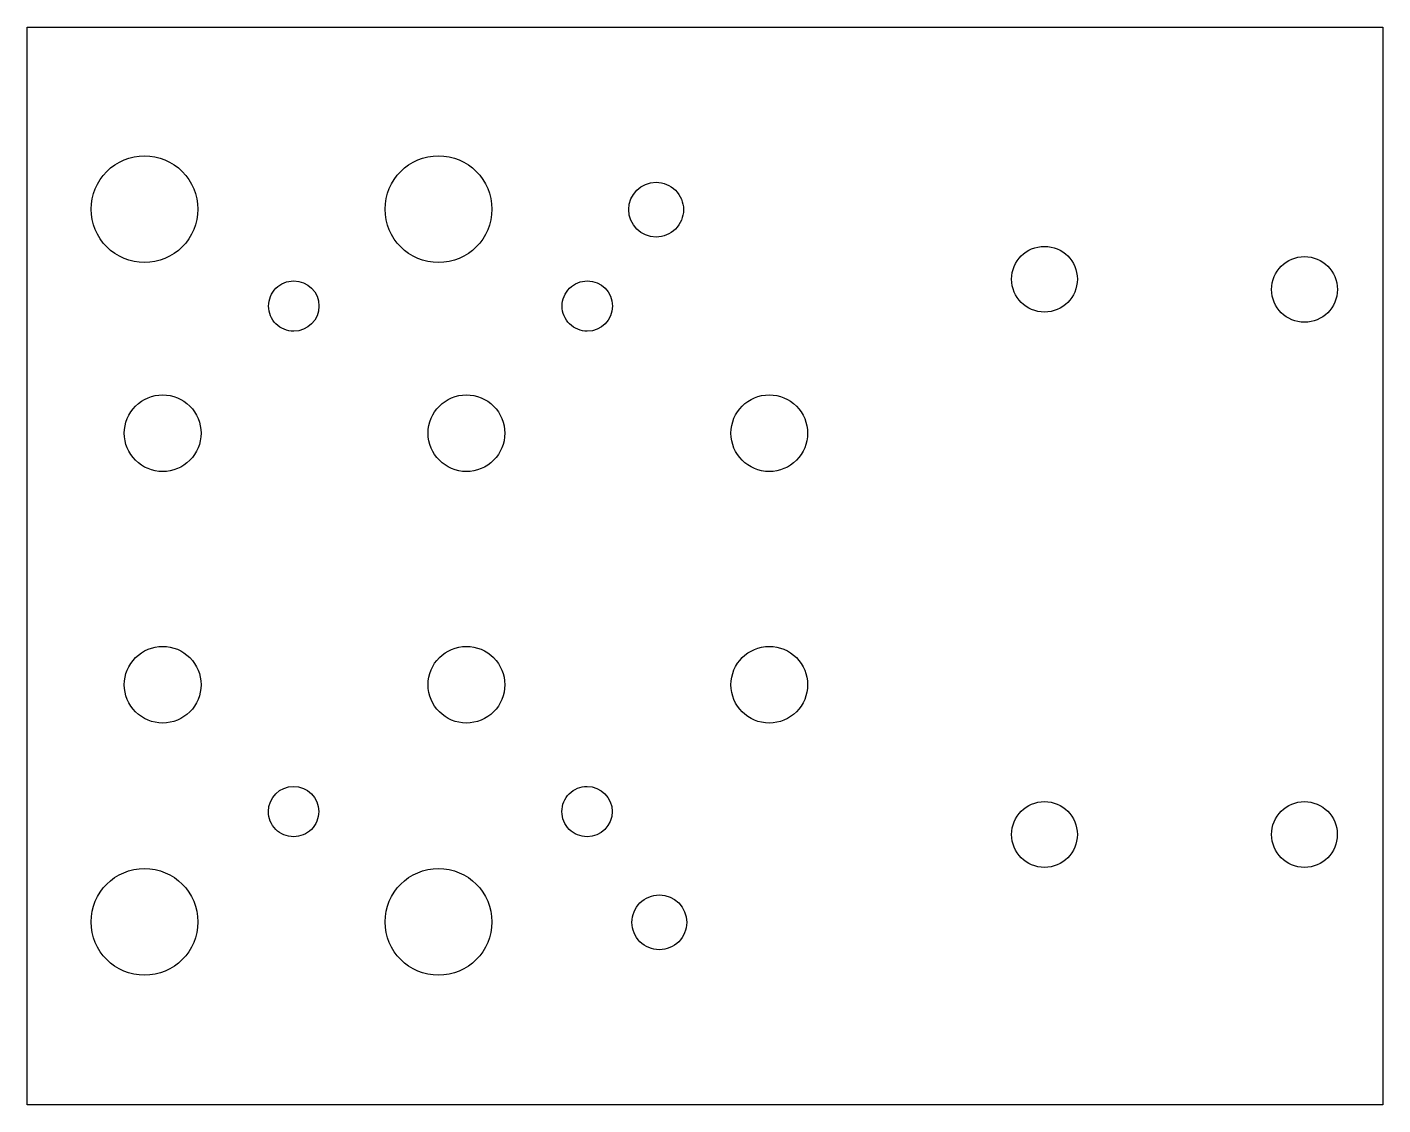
# Model space of a CAD drawing. Extents: x 0 to 123, y 0 to 98.
import ezdxf

# ---------------------------------------------------------------- set-up
doc = ezdxf.new("R2010")
doc.units = 0
doc.layers.get('0').update_dxf_attribs({"linetype": 'CONTINUOUS'})

msp = doc.modelspace()

# ---------------------------------------------------------------- linework, layer by layer
at = {"color": 7}
for p, q in [((0.024844, 49.000003), (0.024844, 97.975159)), ((0.024844, 97.975159), (61.61749, 97.975159)), ((61.61749, 97.975159), (123.210137, 97.975159)), ((123.210137, 97.975159), (123.210137, 49.000003)), ((0.024844, 0.024847), (0.024844, 49.000003)), ((123.210137, 49.000003), (123.210137, 0.024847)), ((61.61749, 0.024847), (0.024844, 0.024847)), ((123.210137, 0.024847), (61.61749, 0.024847))]:
    msp.add_line(p, q, dxfattribs=at)
at = {"color": 1}
for p, q in [((15.54298, 81.427335), (15.54298, 81.427335)), ((42.25531, 81.427335), (42.25531, 81.427335)), ((59.662081, 81.385002), (59.662081, 81.385002)), ((95.447824, 75.0626), (95.447824, 75.0626)), ((119.078285, 74.135622), (119.078285, 74.135622)), ((26.54381, 72.622669), (26.54381, 72.622669)), ((53.213638, 72.622669), (53.213638, 72.622669)), ((15.825609, 61.068818), (15.825609, 61.068818)), ((43.426944, 61.068815), (43.426944, 61.068815)), ((70.94361, 61.068815), (70.94361, 61.068815)), ((15.825609, 38.208828), (15.825609, 38.208828)), ((43.426944, 38.208828), (43.426944, 38.208828)), ((70.94361, 38.208823), (70.94361, 38.208823)), ((26.521645, 26.685364), (26.521645, 26.685364)), ((53.189955, 26.683877), (53.189955, 26.683877)), ((95.447824, 24.601276), (95.447824, 24.601276)), ((119.069832, 24.601284), (119.069832, 24.601284)), ((15.54298, 16.657333), (15.54298, 16.657333)), ((42.25531, 16.657333), (42.25531, 16.657333)), ((59.958412, 16.615008), (59.958412, 16.615008))]:
    msp.add_line(p, q, dxfattribs=at)
for points in [[(7.25926, 84.858565), (8.169279, 85.768583), (9.403529, 86.279826), (10.690489, 86.279826)], [(10.690489, 86.279826), (11.97745, 86.279826), (13.2117, 85.768583), (14.121719, 84.858565)], [(32.55033, 81.427335), (32.55033, 84.107292), (34.722864, 86.279826), (37.40282, 86.279826)], [(37.40282, 86.279826), (40.082777, 86.279826), (42.25531, 84.107292), (42.25531, 81.427335)], [(5.837998, 81.427335), (5.837998, 82.714296), (6.349241, 83.948546), (7.25926, 84.858565)], [(14.121719, 84.858565), (15.031737, 83.948546), (15.54298, 82.714296), (15.54298, 81.427335)], [(54.682895, 81.385002), (54.682895, 82.759966), (55.797523, 83.874594), (57.172487, 83.874595)], [(57.172487, 83.874595), (57.832768, 83.874595), (58.466006, 83.6123), (58.932896, 83.14541)], [(58.932896, 83.14541), (59.399785, 82.678521), (59.662081, 82.045283), (59.662081, 81.385002)], [(7.25926, 77.996106), (6.349241, 78.906125), (5.837998, 80.140375), (5.837998, 81.427335)], [(15.54298, 81.427335), (15.54298, 80.140375), (15.031737, 78.906125), (14.121719, 77.996106)], [(37.40282, 76.574844), (34.722864, 76.574845), (32.55033, 78.747379), (32.55033, 81.427335)], [(42.25531, 81.427335), (42.25531, 78.747379), (40.082777, 76.574845), (37.40282, 76.574844)], [(57.172487, 78.895409), (55.797523, 78.89541), (54.682895, 80.010038), (54.682895, 81.385002)], [(59.662081, 81.385002), (59.662081, 80.724721), (59.399785, 80.091483), (58.932896, 79.624594)], [(58.932896, 79.624594), (58.466006, 79.157704), (57.832768, 78.895409), (57.172487, 78.895409)], [(10.690489, 76.574844), (9.403529, 76.574844), (8.169279, 77.086087), (7.25926, 77.996106)], [(14.121719, 77.996106), (13.2117, 77.086087), (11.97745, 76.574844), (10.690489, 76.574844)], [(89.472802, 75.0626), (89.472802, 76.712557), (90.810356, 78.050112), (92.460313, 78.050112)], [(92.460313, 78.050112), (94.110269, 78.050112), (95.447824, 76.712557), (95.447824, 75.0626)], [(113.103263, 74.135622), (113.103263, 75.785579), (114.440817, 77.123133), (116.090774, 77.123133)], [(116.090774, 77.123133), (117.740731, 77.123133), (119.078285, 75.785579), (119.078285, 74.135622)], [(21.968199, 72.622669), (21.968199, 73.229433), (22.209235, 73.811346), (22.638282, 74.240392)], [(22.638282, 74.240392), (23.067329, 74.669439), (23.649241, 74.910475), (24.256005, 74.910475)], [(24.256005, 74.910475), (25.519525, 74.910475), (26.54381, 73.886189), (26.54381, 72.622669)], [(48.638026, 72.622669), (48.638026, 73.229433), (48.879062, 73.811346), (49.308109, 74.240393)], [(49.308109, 74.240393), (49.737156, 74.66944), (50.319069, 74.910476), (50.925833, 74.910475)], [(50.925833, 74.910475), (52.189353, 74.910474), (53.213638, 73.886189), (53.213638, 72.622669)], [(92.460313, 72.075089), (90.810356, 72.075089), (89.472802, 73.412644), (89.472802, 75.0626)], [(95.447824, 75.0626), (95.447824, 73.412644), (94.110269, 72.075089), (92.460313, 72.075089)], [(116.090774, 71.148112), (114.440818, 71.148112), (113.103264, 72.485666), (113.103263, 74.135622)], [(119.078285, 74.135622), (119.078284, 72.485666), (117.74073, 71.148112), (116.090774, 71.148112)], [(22.638281, 71.004945), (22.209234, 71.433993), (21.968199, 72.015905), (21.968199, 72.622669)], [(26.54381, 72.622669), (26.54381, 71.359149), (25.519525, 70.334863), (24.256005, 70.334862)], [(49.308109, 71.004945), (48.879062, 71.433992), (48.638026, 72.015905), (48.638026, 72.622669)], [(53.213638, 72.622669), (53.213638, 71.359149), (52.189353, 70.334863), (50.925833, 70.334862)], [(24.256005, 70.334862), (23.649241, 70.334862), (23.067328, 70.575898), (22.638281, 71.004945)], [(50.925833, 70.334862), (50.319069, 70.334862), (49.737156, 70.575898), (49.308109, 71.004945)], [(9.878322, 63.532265), (10.531669, 64.185612), (11.417797, 64.552658), (12.341769, 64.552658)], [(12.341769, 64.552658), (13.265741, 64.552658), (14.151869, 64.185612), (14.805216, 63.532265)], [(36.459266, 61.068815), (36.459266, 62.992886), (38.019033, 64.552654), (39.943103, 64.552655)], [(39.943103, 64.552655), (40.867075, 64.552655), (41.753204, 64.185609), (42.40655, 63.532262)], [(63.975933, 61.068815), (63.975932, 62.992886), (65.535699, 64.552654), (67.45977, 64.552655)], [(67.45977, 64.552655), (68.383742, 64.552655), (69.26987, 64.185609), (69.923217, 63.532262)], [(8.857929, 61.068818), (8.857929, 61.99279), (9.224976, 62.878918), (9.878322, 63.532265)], [(14.805216, 63.532265), (15.458563, 62.878918), (15.825609, 61.99279), (15.825609, 61.068818)], [(42.40655, 63.532262), (43.059897, 62.878915), (43.426944, 61.992787), (43.426944, 61.068815)], [(69.923217, 63.532262), (70.576564, 62.878915), (70.94361, 61.992787), (70.94361, 61.068815)], [(9.878322, 58.605371), (9.224976, 59.258718), (8.857929, 60.144846), (8.857929, 61.068818)], [(15.825609, 61.068818), (15.825609, 60.144846), (15.458563, 59.258718), (14.805216, 58.605371)], [(39.943103, 57.584975), (38.019033, 57.584976), (36.459266, 59.144744), (36.459266, 61.068815)], [(43.426944, 61.068815), (43.426944, 60.144843), (43.059897, 59.258715), (42.40655, 58.605368)], [(67.45977, 57.584975), (65.535699, 57.584976), (63.975932, 59.144744), (63.975933, 61.068815)], [(70.94361, 61.068815), (70.94361, 60.144843), (70.576564, 59.258715), (69.923217, 58.605368)], [(12.341769, 57.584978), (11.417797, 57.584978), (10.531669, 57.952024), (9.878322, 58.605371)], [(14.805216, 58.605371), (14.151869, 57.952024), (13.265741, 57.584978), (12.341769, 57.584978)], [(42.40655, 58.605368), (41.753204, 57.952021), (40.867075, 57.584975), (39.943103, 57.584975)], [(69.923217, 58.605368), (69.26987, 57.952021), (68.383742, 57.584975), (67.45977, 57.584975)], [(8.857929, 38.208828), (8.857929, 39.1328), (9.224976, 40.018929), (9.878322, 40.672275)], [(9.878322, 40.672275), (10.531669, 41.325622), (11.417797, 41.692669), (12.341769, 41.692669)], [(12.341769, 41.692669), (13.265741, 41.692669), (14.151869, 41.325622), (14.805216, 40.672275)], [(14.805216, 40.672275), (15.458563, 40.018929), (15.825609, 39.1328), (15.825609, 38.208828)], [(36.459266, 38.208828), (36.459266, 40.132899), (38.019033, 41.692667), (39.943103, 41.692669)], [(39.943103, 41.692669), (40.867075, 41.692669), (41.753204, 41.325622), (42.40655, 40.672276)], [(42.40655, 40.672276), (43.059897, 40.018929), (43.426944, 39.1328), (43.426944, 38.208828)], [(63.975933, 38.208823), (63.975932, 40.132894), (65.535699, 41.692662), (67.45977, 41.692663)], [(67.45977, 41.692663), (68.383742, 41.692663), (69.26987, 41.325617), (69.923217, 40.67227)], [(69.923217, 40.67227), (70.576564, 40.018923), (70.94361, 39.132795), (70.94361, 38.208823)], [(9.878322, 35.745381), (9.224976, 36.398728), (8.857929, 37.284857), (8.857929, 38.208828)], [(15.825609, 38.208828), (15.825609, 37.284857), (15.458563, 36.398728), (14.805216, 35.745381)], [(39.943103, 34.724988), (38.019033, 34.72499), (36.459266, 36.284758), (36.459266, 38.208828)], [(43.426944, 38.208828), (43.426944, 37.284857), (43.059897, 36.398728), (42.40655, 35.745381)], [(67.45977, 34.724983), (65.535699, 34.724984), (63.975932, 36.284752), (63.975933, 38.208823)], [(70.94361, 38.208823), (70.94361, 37.284851), (70.576564, 36.398723), (69.923217, 35.745376)], [(12.341769, 34.724988), (11.417797, 34.724988), (10.531669, 35.092035), (9.878322, 35.745381)], [(14.805216, 35.745381), (14.151869, 35.092035), (13.265741, 34.724988), (12.341769, 34.724988)], [(42.40655, 35.745381), (41.753204, 35.092035), (40.867075, 34.724988), (39.943103, 34.724988)], [(69.923217, 35.745376), (69.26987, 35.092029), (68.383742, 34.724983), (67.45977, 34.724983)], [(21.946034, 26.685364), (21.946035, 27.948884), (22.970321, 28.973169), (24.23384, 28.973169)], [(24.23384, 28.973169), (25.49736, 28.973168), (26.521645, 27.948884), (26.521645, 26.685364)], [(49.284426, 28.301602), (49.713473, 28.730649), (50.295386, 28.971685), (50.90215, 28.971684)], [(50.90215, 28.971684), (52.165671, 28.971684), (53.189955, 27.947398), (53.189955, 26.683877)], [(48.614343, 26.683877), (48.614343, 27.290642), (48.855379, 27.872555), (49.284426, 28.301602)], [(89.472802, 24.601276), (89.472802, 26.251233), (90.810356, 27.588787), (92.460313, 27.588787)], [(92.460313, 27.588787), (94.110269, 27.588787), (95.447824, 26.251233), (95.447824, 24.601276)], [(113.969831, 26.713775), (114.530098, 27.274042), (115.289983, 27.588797), (116.082321, 27.588797)], [(116.082321, 27.588797), (116.874658, 27.588797), (117.634544, 27.274042), (118.194811, 26.713775)], [(22.616117, 25.06764), (22.18707, 25.496688), (21.946034, 26.0786), (21.946034, 26.685364)], [(26.521645, 26.685364), (26.521646, 26.0786), (26.28061, 25.496688), (25.851563, 25.067641)], [(49.284426, 25.066153), (48.855379, 25.4952), (48.614343, 26.077113), (48.614343, 26.683877)], [(53.189955, 26.683877), (53.189955, 25.420357), (52.165671, 24.396071), (50.90215, 24.39607)], [(113.09481, 24.601284), (113.094809, 25.393621), (113.409563, 26.153507), (113.969831, 26.713775)], [(118.194811, 26.713775), (118.755078, 26.153507), (119.069832, 25.393621), (119.069832, 24.601284)], [(24.23384, 24.397557), (23.627076, 24.397557), (23.045164, 24.638593), (22.616117, 25.06764)], [(25.851563, 25.067641), (25.422517, 24.638594), (24.840604, 24.397558), (24.23384, 24.397557)], [(50.90215, 24.39607), (50.295386, 24.39607), (49.713473, 24.637106), (49.284426, 25.066153)], [(92.460313, 21.613765), (90.810356, 21.613765), (89.472802, 22.951319), (89.472802, 24.601276)], [(95.447824, 24.601276), (95.447824, 22.951319), (94.110269, 21.613765), (92.460313, 21.613765)], [(116.082321, 21.613773), (114.432364, 21.613773), (113.09481, 22.951327), (113.09481, 24.601284)], [(119.069832, 24.601284), (119.069831, 22.951327), (117.732277, 21.613773), (116.082321, 21.613773)], [(5.837998, 16.657333), (5.837999, 19.33729), (8.010533, 21.509823), (10.690489, 21.509823)], [(10.690489, 21.509823), (13.370446, 21.509823), (15.54298, 19.33729), (15.54298, 16.657333)], [(32.55033, 16.657333), (32.550331, 19.337289), (34.722864, 21.509823), (37.40282, 21.509823)], [(37.40282, 21.509823), (40.082776, 21.509823), (42.25531, 19.337289), (42.25531, 16.657333)], [(55.708412, 18.375416), (56.175301, 18.842305), (56.808539, 19.1046), (57.46882, 19.104599)], [(57.46882, 19.104599), (58.843783, 19.104599), (59.958411, 17.989971), (59.958412, 16.615008)], [(54.979226, 16.615008), (54.979226, 17.275289), (55.241522, 17.908527), (55.708412, 18.375416)], [(10.690489, 11.804843), (8.010533, 11.804843), (5.837999, 13.977377), (5.837998, 16.657333)], [(15.54298, 16.657333), (15.54298, 13.977377), (13.370446, 11.804843), (10.690489, 11.804843)], [(37.40282, 11.804843), (34.722864, 11.804844), (32.550331, 13.977377), (32.55033, 16.657333)], [(42.25531, 16.657333), (42.25531, 13.977377), (40.082776, 11.804844), (37.40282, 11.804843)], [(55.708411, 14.854598), (55.241521, 15.321488), (54.979226, 15.954726), (54.979226, 16.615008)], [(59.958412, 16.615008), (59.958412, 15.954727), (59.696117, 15.321489), (59.229228, 14.854599)], [(57.46882, 14.125414), (56.808539, 14.125413), (56.1753, 14.387709), (55.708411, 14.854598)], [(59.229228, 14.854599), (58.762339, 14.38771), (58.129101, 14.125414), (57.46882, 14.125414)]]:
    msp.add_open_spline(points, degree=3, dxfattribs=at)

doc.saveas('drawing.dxf')
